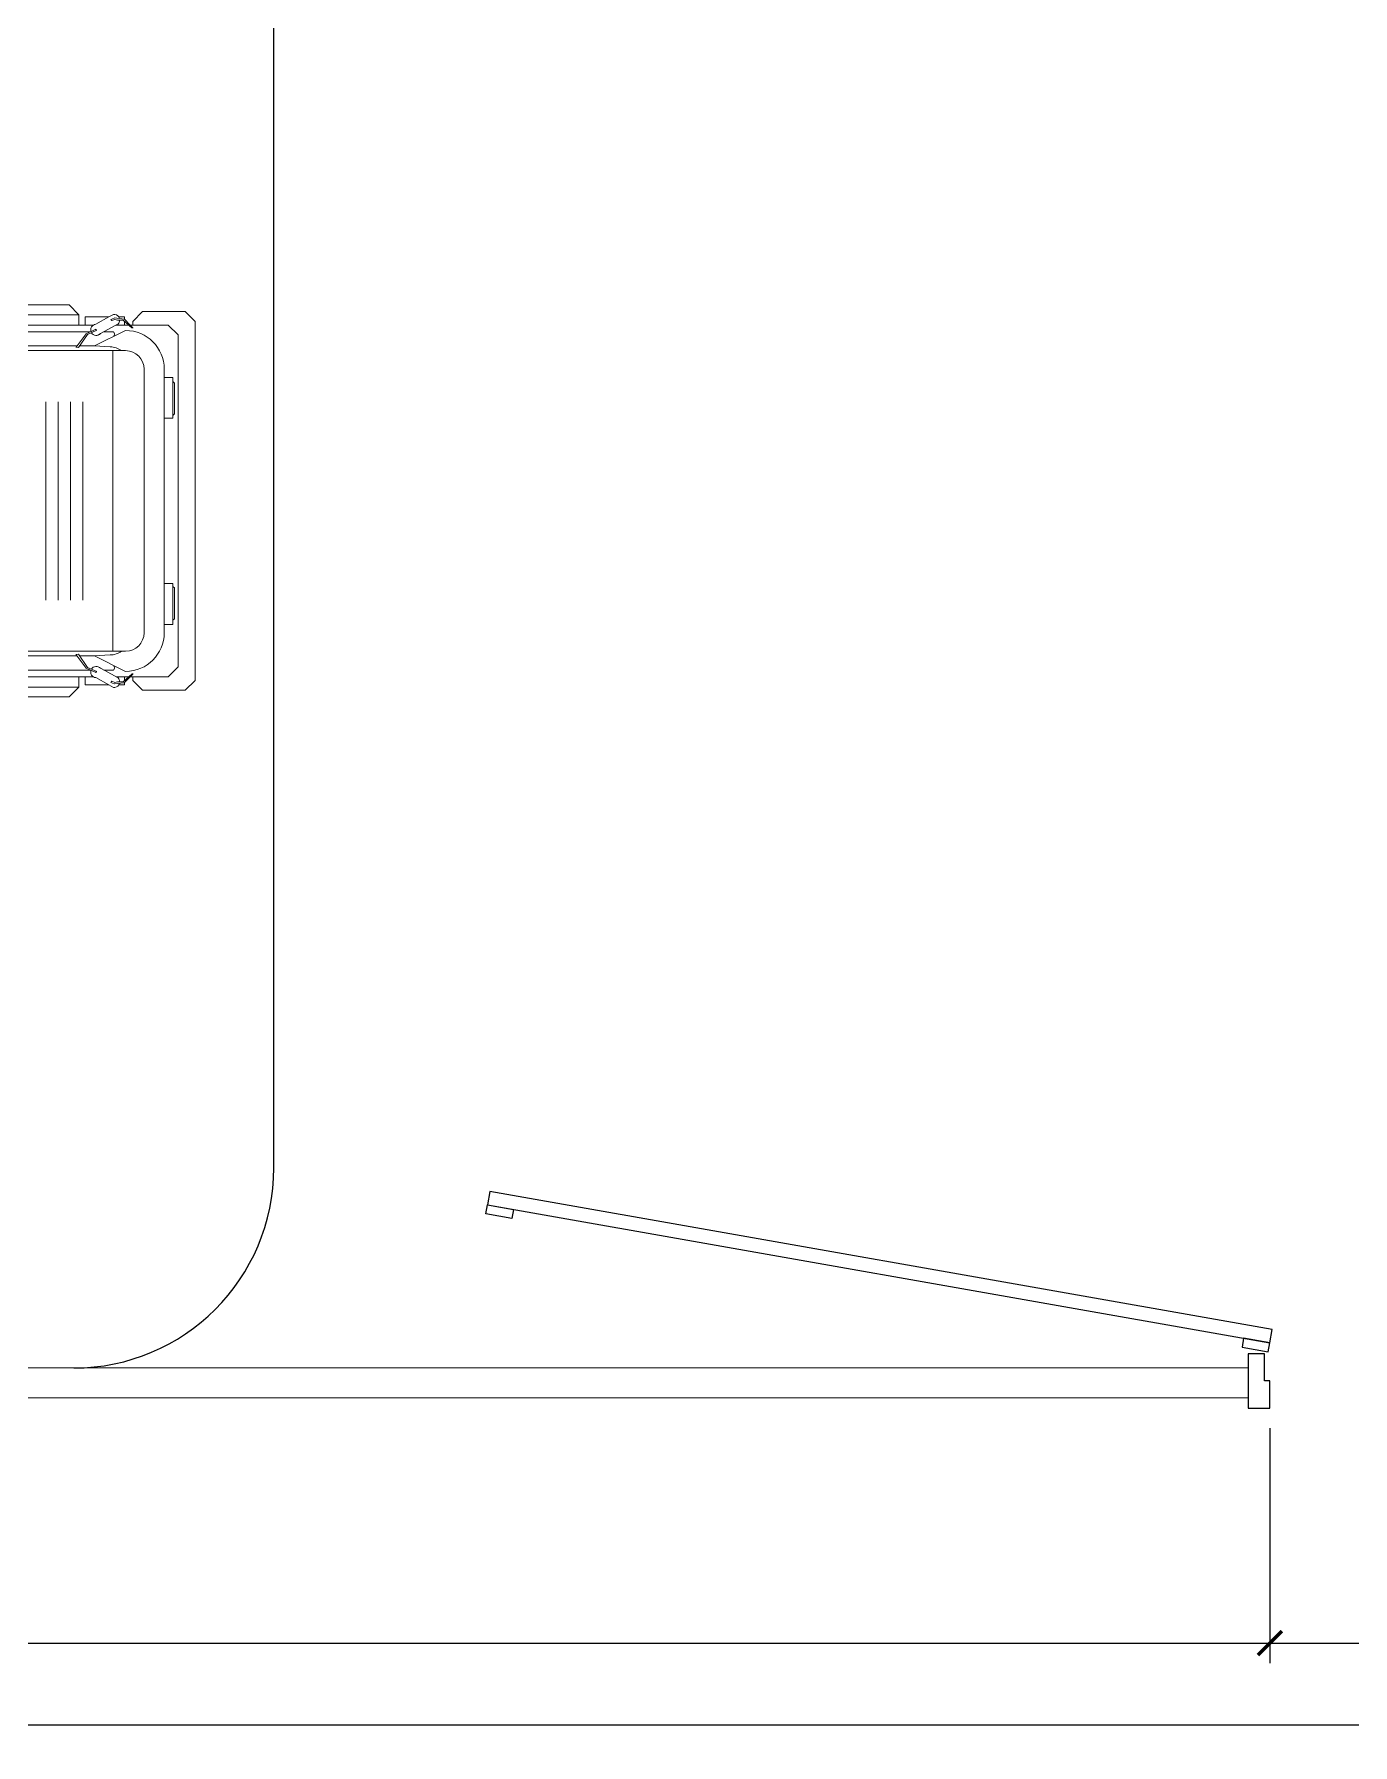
# Model space of a CAD drawing. Header units: metres. Extents: x 2026 to 2182, y 1015 to 1085.
# Drawn here: x 2080.21 to 2086.8, y 1029.31 to 1037.86 of the extents above; entities that cross this region are included whole.
import ezdxf

# ---------------------------------------------------------------- set-up
doc = ezdxf.new("R2010")
doc.units = ezdxf.units.M
doc.layers.get('Defpoints').update_dxf_attribs({"lineweight": 0})
doc.layers.add('0.2', color=2, linetype='Continuous')
doc.layers.add('muro02', color=3, linetype='Continuous', lineweight=18)
doc.layers.add('Z-GAS HUANUCO CASCO_2DA ETAPA_$0$CAMIONES', color=20, linetype='Continuous', lineweight=9)
doc.styles.add('COTA50', font='romans.shx', dxfattribs={"height": 0.4})
doc.dimstyles.new('1-100', dxfattribs={"dimscale": 0.1, "dimtxt": 0.4, "dimasz": 1.2, "dimexe": 1, "dimexo": 1, "dimgap": 0.8, "dimtad": 1, "dimzin": 4, "dimdsep": 46, "dimtxsty": 'COTA50', "dimblk": 'ARCHTICK', "dimcen": 2.5, "dimdle": 1, "dimclrd": 1, "dimclre": 1, "dimclrt": 256, "dimadec": 0, "dimazin": 0, "dimtfac": 1, "dimtix": 1, "dimtmove": 2, "dimatfit": 3, "dimfxl": 0, "dimtolj": 1, "dimtzin": 4, "dimarcsym": 0})

# ---------------------------------------------------------------- blocks, each defined once
blk = doc.blocks.new('_ARCHTICK')
at = {"color": 0, "linetype": 'ByBlock', "const_width": 0.15}
blk.add_lwpolyline([(-0.5, -0.5), (0.5, 0.5)], dxfattribs=at)
blk = doc.blocks.new('*D41')
at = {"color": 1, "lineweight": -2}
for p, q in [((2070.7605, 1030.9403), (2070.7605, 1029.3068)), ((2147.8684, 1030.9403), (2147.8684, 1029.3068)), ((2070.6605, 1029.4068), (2147.9684, 1029.4068))]:
    blk.add_line(p, q, dxfattribs=at)
at = {"layer": 'Defpoints', "color": 0}
for p in [(2070.7605, 1031.0403), (2147.8684, 1031.0403), (2147.8684, 1029.4068)]:
    blk.add_point(p, dxfattribs=at)
at = {"color": 1, "lineweight": -2, "xscale": 0.1199999999999999, "yscale": 0.1199999999999999, "zscale": 0.1199999999999999, "rotation": 180}
blk.add_blockref('_ARCHTICK', (2070.7605, 1029.4068), dxfattribs=at)
at = {"color": 1, "lineweight": -2, "xscale": 0.1199999999999999, "yscale": 0.1199999999999999, "zscale": 0.1199999999999999}
blk.add_blockref('_ARCHTICK', (2147.8684, 1029.4068), dxfattribs=at)
at = {"insert": (2109.3145, 1029.6868), "char_height": 0.4, "attachment_point": 5, "style": 'COTA50'}
blk.add_mtext('\\A1;76.72', dxfattribs=at)
blk = doc.blocks.new('*D51')
at = {"color": 1, "lineweight": -2}
for p, q in [((2086.3903, 1030.8896), (2086.3903, 1029.7151)), ((2094.3131, 1030.8896), (2094.3131, 1029.7151)), ((2086.2903, 1029.8151), (2094.4131, 1029.8151))]:
    blk.add_line(p, q, dxfattribs=at)
at = {"layer": 'Defpoints', "color": 0}
for p in [(2086.3903, 1030.9896), (2094.3131, 1030.9896), (2094.3131, 1029.8151)]:
    blk.add_point(p, dxfattribs=at)
at = {"color": 1, "lineweight": -2, "xscale": 0.1199999999999999, "yscale": 0.1199999999999999, "zscale": 0.1199999999999999, "rotation": 180}
blk.add_blockref('_ARCHTICK', (2086.3903, 1029.8151), dxfattribs=at)
at = {"color": 1, "lineweight": -2, "xscale": 0.1199999999999999, "yscale": 0.1199999999999999, "zscale": 0.1199999999999999}
blk.add_blockref('_ARCHTICK', (2094.3131, 1029.8151), dxfattribs=at)
at = {"insert": (2090.3517, 1030.0951), "char_height": 0.4, "attachment_point": 5, "style": 'COTA50'}
blk.add_mtext('\\A1;7.92', dxfattribs=at)
blk = doc.blocks.new('*D57')
at = {"color": 1, "lineweight": -2}
for p, q in [((2070.7605, 1030.9403), (2070.7605, 1029.7151)), ((2086.3903, 1030.8896), (2086.3903, 1029.7151)), ((2070.6605, 1029.8151), (2086.4903, 1029.8151))]:
    blk.add_line(p, q, dxfattribs=at)
at = {"layer": 'Defpoints', "color": 0}
for p in [(2070.7605, 1031.0403), (2086.3903, 1030.9896), (2086.3903, 1029.8151)]:
    blk.add_point(p, dxfattribs=at)
at = {"color": 1, "lineweight": -2, "xscale": 0.1199999999999999, "yscale": 0.1199999999999999, "zscale": 0.1199999999999999, "rotation": 180}
blk.add_blockref('_ARCHTICK', (2070.7605, 1029.8151), dxfattribs=at)
at = {"color": 1, "lineweight": -2, "xscale": 0.1199999999999999, "yscale": 0.1199999999999999, "zscale": 0.1199999999999999}
blk.add_blockref('_ARCHTICK', (2086.3903, 1029.8151), dxfattribs=at)
at = {"insert": (2078.5754, 1030.0951), "char_height": 0.4, "attachment_point": 5, "style": 'COTA50'}
blk.add_mtext('\\A1;15.63', dxfattribs=at)
blk = doc.blocks.new('repartidoresa1')
at = {"layer": 'Z-GAS HUANUCO CASCO_2DA ETAPA_$0$CAMIONES'}
for p, q in [((-0.9309, -6.8795), (-0.9309, -5.6251)), ((0.9309, -6.8795), (0.9309, -5.6251)), ((-0.9801, -6.8303), (-0.9801, -5.6743)), ((-0.8789, -6.8795), (-0.8789, -5.696)), ((0.8789, -6.8795), (0.8789, -5.696)), ((0.9801, -5.6743), (0.9801, -6.8303)), ((-0.7512, -7.1134), (-0.7512, -5.8195)), ((0.7512, -7.1134), (0.7512, -5.8195)), ((-0.8452, -6.9367), (-0.8452, -6.5429)), ((-0.7746, -6.5429), (-0.7746, -6.87)), ((0.7746, -6.5429), (0.7746, -6.87)), ((0.8452, -6.9367), (0.8452, -6.5429)), ((-0.4958, -6.7144), (0, -6.7144)), ((0.4958, -6.7144), (0, -6.7144)), ((-0.9309, -6.8795), (-0.9801, -6.8303)), ((-0.4958, -6.7759), (0, -6.7759)), ((-0.4958, -6.8374), (0, -6.8374)), ((0.4958, -6.7759), (0, -6.7759)), ((0.4958, -6.8374), (0, -6.8374)), ((0.9801, -6.8303), (0.9309, -6.8795)), ((-0.8789, -6.8795), (-0.9309, -6.8795)), ((-0.9198, -7.0298), (-0.9198, -6.9106)), ((-0.9198, -6.9106), (-0.8789, -6.9106)), ((-0.8789, -6.9106), (-0.8789, -6.8795)), ((-0.8789, -6.9512), (-0.8789, -6.9106)), ((-0.8583, -6.9638), (-0.8354, -6.9164)), ((-0.853, -6.9691), (-0.8319, -6.9234)), ((-0.8354, -6.9164), (-0.7686, -6.8654)), ((-0.8319, -6.9234), (-0.7668, -6.8777)), ((-0.7746, -6.8831), (-0.7746, -6.9614)), ((-0.7662, -6.8771), (-0.7678, -6.865)), ((-0.4958, -6.8989), (0, -6.8989)), ((0.4958, -6.8989), (0, -6.8989)), ((0.7662, -6.8771), (0.7678, -6.865)), ((0.8319, -6.9234), (0.7668, -6.8777)), ((0.8354, -6.9164), (0.7686, -6.8654)), ((0.7746, -6.8831), (0.7746, -6.9614)), ((0.853, -6.9691), (0.8319, -6.9234)), ((0.8583, -6.9638), (0.8354, -6.9164)), ((0.9309, -6.8795), (0.8789, -6.8795)), ((0.8789, -6.8795), (0.8789, -6.9106)), ((0.8789, -6.9106), (0.9198, -6.9106)), ((0.8789, -6.9512), (0.8789, -6.9106)), ((0.9198, -6.9106), (0.9198, -7.0298)), ((-0.8835, -6.9642), (-0.9198, -7.0298)), ((-0.8844, -7.0756), (-0.8284, -6.9726)), ((-0.8576, -6.9636), (-0.8528, -6.9685)), ((-0.8521, -7.1134), (-0.7748, -6.9577)), ((-0.8452, -7.0528), (-0.8452, -7.0036)), ((-0.77, -7.0362), (-0.7748, -6.9577)), ((0.77, -7.0362), (0.7748, -6.9577)), ((0.8521, -7.1134), (0.7748, -6.9577)), ((0.8844, -7.0756), (0.8284, -6.9726)), ((0.8452, -7.0528), (0.8452, -7.0036)), ((0.8576, -6.9636), (0.8528, -6.9685)), ((0.8835, -6.9642), (0.9198, -7.0298)), ((-0.9322, -7.0521), (-0.9198, -7.0298)), ((-0.9198, -7.1071), (-0.9198, -7.0787)), ((-0.9146, -7.057), (-0.9093, -7.1062)), ((-0.9142, -7.0566), (-0.907, -7.0396)), ((-0.9013, -7.0444), (-0.907, -7.0388)), ((-0.907, -7.059), (-0.9013, -7.0444)), ((-0.9037, -7.0727), (-0.907, -7.059)), ((-0.904, -7.101), (-0.904, -7.0728)), ((-0.8789, -7.1294), (-0.8789, -7.0655)), ((-0.8452, -7.0528), (-0.8343, -7.0594)), ((-0.8221, -7.0529), (-0.8343, -7.0594)), ((-0.7512, -7.0496), (0, -7.0496)), ((0.7512, -7.0496), (0, -7.0496)), ((0.8221, -7.0529), (0.8343, -7.0594)), ((0.8452, -7.0528), (0.8343, -7.0594)), ((0.8789, -7.1294), (0.8789, -7.0655)), ((0.9013, -7.0444), (0.907, -7.0388)), ((0.907, -7.059), (0.9013, -7.0444)), ((0.9037, -7.0727), (0.907, -7.059)), ((0.904, -7.101), (0.904, -7.0728)), ((0.9142, -7.0566), (0.907, -7.0396)), ((0.9146, -7.057), (0.9093, -7.1062)), ((0.9198, -7.0298), (0.9322, -7.0521)), ((0.9198, -7.0787), (0.9198, -7.1071)), ((-0.9462, -7.1981), (-0.897, -7.1489)), ((-0.9085, -7.1071), (-0.9198, -7.1071)), ((-0.8789, -7.1366), (-0.9085, -7.1071)), ((-0.8653, -7.1449), (-0.904, -7.101)), ((-0.8789, -7.1071), (-0.8986, -7.1071)), ((-0.897, -7.1489), (-0.8789, -7.1489)), ((-0.8789, -7.1489), (-0.8789, -7.1366)), ((-0.8789, -7.1366), (-0.8653, -7.1502)), ((-0.8789, -7.3266), (-0.8789, -7.1489)), ((-0.8649, -7.1503), (-0.8649, -7.1447)), ((0.8649, -7.1503), (0.8649, -7.1447)), ((0.8653, -7.1449), (0.904, -7.101)), ((0.8789, -7.1366), (0.8653, -7.1502)), ((0.9085, -7.1071), (0.8789, -7.1366)), ((0.8789, -7.1071), (0.8986, -7.1071)), ((0.8789, -7.1366), (0.8789, -7.1489)), ((0.8789, -7.1489), (0.897, -7.1489)), ((0.8789, -7.3266), (0.8789, -7.1489)), ((0.897, -7.1489), (0.9462, -7.1981)), ((0.9093, -7.1062), (0.9085, -7.1071)), ((0.9198, -7.1071), (0.9085, -7.1071)), ((-0.9462, -7.4117), (-0.9462, -7.1981)), ((0, -7.2056), (-0.6589, -7.2056)), ((0, -7.2056), (0.6589, -7.2056)), ((0.9462, -7.1981), (0.9462, -7.4117)), ((-0.8297, -7.3758), (-0.8789, -7.3266)), ((0, -7.3065), (-0.6589, -7.3065)), ((-0.6173, -7.3065), (-0.6173, -7.3489)), ((-0.6173, -7.3489), (-0.413, -7.3489)), ((-0.5967, -7.3489), (-0.5887, -7.3569)), ((-0.4352, -7.3569), (-0.4272, -7.3489)), ((-0.413, -7.3489), (-0.413, -7.3065)), ((0, -7.3065), (0.6589, -7.3065)), ((0.413, -7.3489), (0.413, -7.3065)), ((0.6173, -7.3489), (0.413, -7.3489)), ((0.4352, -7.3569), (0.4272, -7.3489)), ((0.5967, -7.3489), (0.5887, -7.3569)), ((0.6173, -7.3065), (0.6173, -7.3489)), ((0.8297, -7.3758), (0.8789, -7.3266)), ((-0.897, -7.4609), (-0.9462, -7.4117)), ((0, -7.3758), (-0.8297, -7.3758)), ((-0.5887, -7.3569), (-0.4352, -7.3569)), ((0, -7.3758), (0.8297, -7.3758)), ((0.5887, -7.3569), (0.4352, -7.3569)), ((0.9462, -7.4117), (0.897, -7.4609)), ((0, -7.4609), (-0.897, -7.4609)), ((0.897, -7.4609), (0, -7.4609))]:
    blk.add_line(p, q, dxfattribs=at)
blk.add_lwpolyline([(0.9198, -7.0787, -0.077751), (0.9118, -7.0824)], format="xyb", dxfattribs=at)
blk.add_lwpolyline([(-0.9085, -7.1071), (-0.9093, -7.1062)], dxfattribs=at)
for centre, radius, start, end in [((-0.8555, -6.9667), 0.028, 68.42556, 175.03875), ((-0.8555, -6.9667), 0.028, 313.74503, 58.3959), ((0.8555, -6.9667), 0.028, 121.6041, 226.25497), ((0.8555, -6.9667), 0.028, 4.96125, 111.57444), ((-0.904, -7.0552), 0.0283, 173.81708, 236.21905), ((-0.904, -7.0552), 0.0283, 236.21905, 254.00245), ((-0.904, -7.0552), 0.0283, 270.06506, 313.85755), ((-0.6777, -7.0362), 0.0923, 180, 217.20265), ((0.6777, -7.0362), 0.0923, 322.79735, 0), ((0.904, -7.0552), 0.0283, 226.14245, 269.93494), ((0.904, -7.0552), 0.0283, 303.78095, 6.18292), ((-0.6589, -7.1134), 0.1931, 180, 270), ((-0.6589, -7.1134), 0.0923, 180, 270), ((0.6589, -7.1134), 0.0923, 270, 0), ((0.6589, -7.1134), 0.1931, 270, 0)]:
    blk.add_arc(centre, radius, start, end, dxfattribs=at)

msp = doc.modelspace()

# ---------------------------------------------------------------- linework, layer by layer
at = {"color": 9}
for p, q in [((2086.3632, 1031.1253), (2086.3632, 1031.261)), ((2086.3903, 1031.1253), (2086.3632, 1031.1253)), ((2086.3903, 1031.0428), (2086.3903, 1031.1253))]:
    msp.add_line(p, q, dxfattribs=at)
for points in [[(2082.4788, 1032.0059), (2082.6091, 1031.9829), (2082.6012, 1031.9381), (2082.4709, 1031.961)], [(2086.4007, 1031.3832), (2082.4906, 1032.0727), (2082.4788, 1032.0059), (2086.3889, 1031.3164)], [(2086.3889, 1031.3164), (2086.2586, 1031.3394), (2086.2507, 1031.2946), (2086.381, 1031.2716)]]:
    msp.add_lwpolyline(points, close=True, dxfattribs=at)
msp.add_lwpolyline([(2086.3632, 1031.261), (2086.2818, 1031.261), (2086.2818, 1030.9896), (2086.3903, 1030.9896), (2086.3903, 1031.1253)], dxfattribs=at)
at = {"layer": '0.2'}
msp.add_line((2081.4105, 1032.1903), (2081.4105, 1048.7003), dxfattribs=at)
msp.add_arc((2080.4105, 1032.1903), 1, 270, 0, dxfattribs=at)
at = {"layer": 'muro02'}
for p, q in [((2072.1677, 1031.1903), (2086.2818, 1031.1903)), ((2086.2818, 1031.0403), (2086.2818, 1031.1903)), ((2072.1677, 1031.0403), (2086.2818, 1031.0403))]:
    msp.add_line(p, q, dxfattribs=at)

# ---------------------------------------------------------------- block references
at = {"rotation": 90}
msp.add_blockref('repartidoresa1', (2073.5564, 1035.5246), dxfattribs=at)

# ---------------------------------------------------------------- dimensions: what is measured, and where the dimension line sits
dim = msp.add_linear_dim(base=(2147.8684, 1029.4068), p1=(2070.7605, 1031.0403), p2=(2147.8684, 1031.0403), text='76.72', dimstyle='1-100')
dim.commit()
dim.dimension.update_dxf_attribs({"geometry": '*D41', "text_midpoint": (2109.3145, 1029.6868)})
for base, p1, p2, picture, middle in [((2086.3903, 1029.8151), (2070.7605, 1031.0403), (2086.3903, 1030.9896), '*D57', (2078.5754, 1030.0951)), ((2094.3131, 1029.8151), (2086.3903, 1030.9896), (2094.3131, 1030.9896), '*D51', (2090.3517, 1030.0951))]:
    dim = msp.add_linear_dim(base=base, p1=p1, p2=p2, dimstyle='1-100')
    dim.commit()
    dim.dimension.update_dxf_attribs({"geometry": picture, "text_midpoint": middle})

doc.saveas('drawing.dxf')
